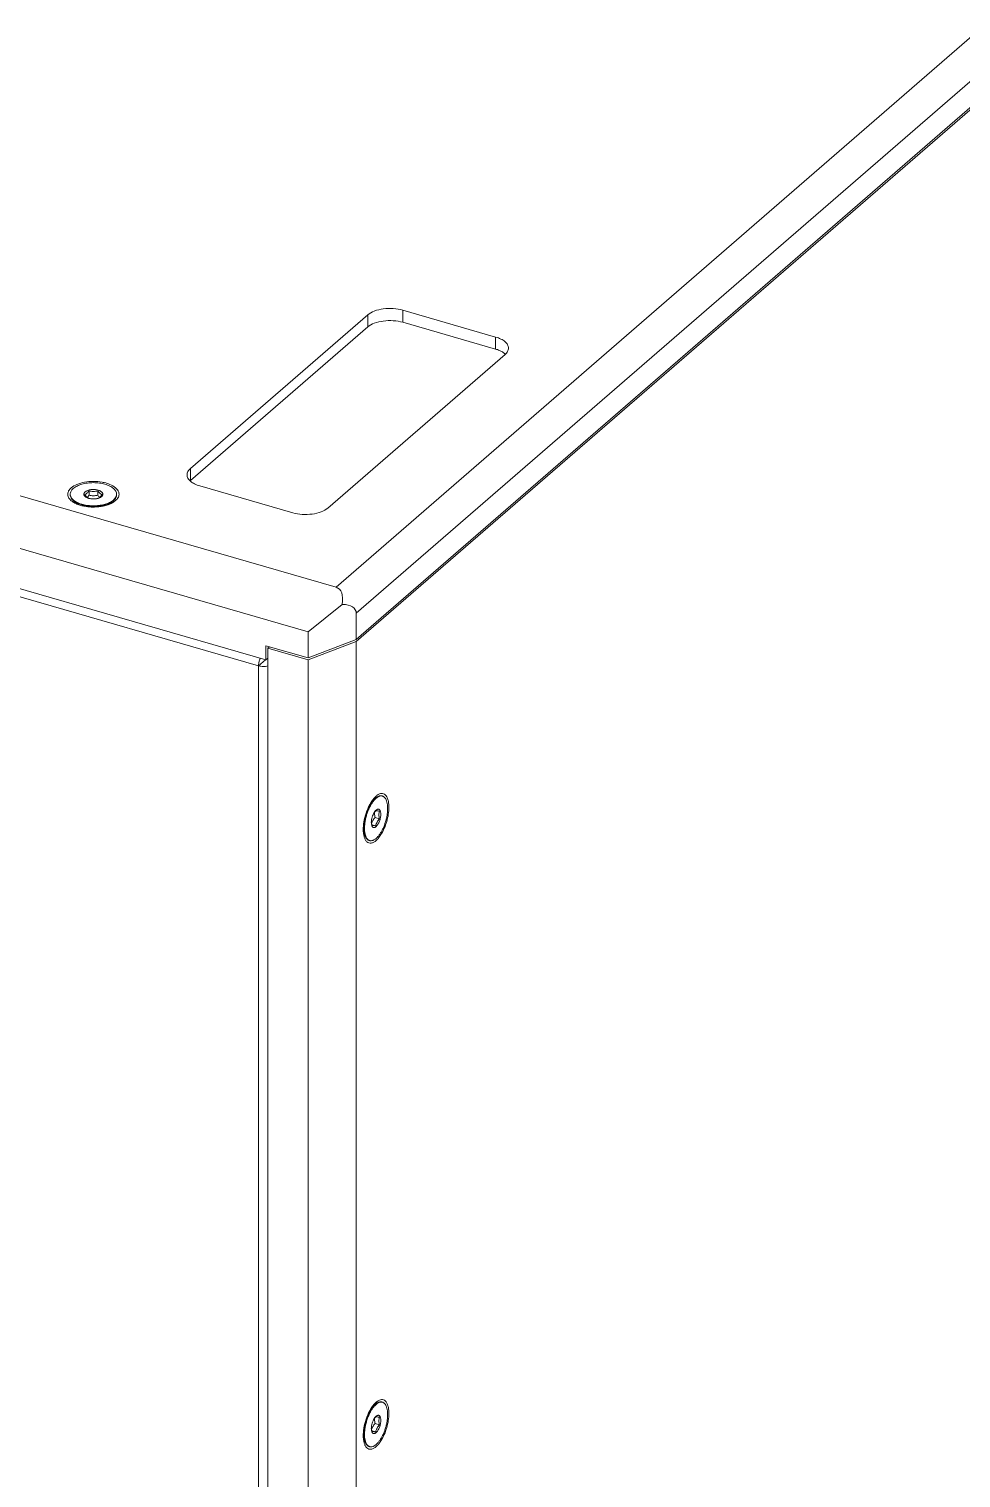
# Model space of a CAD drawing. Header units: millimetres. Extents: x 0 to 4009, y 0 to 2835.
# Drawn here: x 1972 to 2171.8, y 2074.3 to 2384.9 of the extents above; entities that cross this region are included whole.
import ezdxf

# ---------------------------------------------------------------- set-up
doc = ezdxf.new("R2010")
doc.units = ezdxf.units.MM
doc.layers.get('0').update_dxf_attribs({"lineweight": 13})

msp = doc.modelspace()

# ---------------------------------------------------------------- linework, layer by layer
for p, q in [((2422.33, 2598.24), (2037.83, 2265.25)), ((2426.66, 2592.66), (2042.16, 2259.67)), ((2042.16, 2254.04), (2426.66, 2587.03)), ((2042.16, 2253.61), (2426.66, 2586.59)), ((1603.09, 2390.75), (2037.83, 2265.25)), ((1597.09, 2381.22), (2031.83, 2255.72)), ((2022.74, 2249.69), (1606.18, 2369.94)), ((2021.21, 2248.4), (1610.71, 2366.9)), ((2006.62, 2290.72), (2044.62, 2323.62)), ((2044.62, 2321.03), (2044.62, 2323.62)), ((2052.13, 2324.63), (2052.13, 2322.03)), ((2052.13, 2324.63), (2072.05, 2318.88)), ((2044.62, 2321.03), (2006.62, 2288.12)), ((2072.05, 2316.28), (2052.13, 2322.03)), ((2072.05, 2316.28), (2072.05, 2318.88)), ((2074.06, 2315.12), (2036.06, 2282.22)), ((2006.62, 2290.72), (2006.62, 2288.12)), ((1984.85, 2284.97), (1984.85, 2285.92)), ((1986.73, 2284.97), (1986.73, 2285.92)), ((2028.55, 2281.21), (2008.63, 2286.96)), ((1982.68, 2282.95), (1981.74, 2283.62)), ((1988.9, 2282.95), (1989.84, 2283.62)), ((1990.55, 2283.81), (1990.28, 2283.59)), ((1990.75, 2285.05), (1990.75, 2285.05)), ((1990.75, 2285.05), (1990.75, 2285.05)), ((2039.14, 2261.58), (2031.83, 2255.72)), ((2042.16, 2254.04), (2042.16, 2259.67)), ((2031.83, 2255.72), (2031.83, 2250.09)), ((2022.74, 2252.72), (2022.74, 2249.69)), ((2022.74, 2252.72), (2031.83, 2250.09)), ((2023.17, 2252.16), (2023.55, 2252.49)), ((2023.17, 2252.16), (2023.17, 2038.25)), ((2031.83, 2249.66), (2023.17, 2252.16)), ((2031.83, 2250.09), (2042.16, 2254.04)), ((2042.16, 2253.61), (2031.83, 2249.66)), ((2042.16, 2039.7), (2042.16, 2253.61)), ((2021.21, 2248.4), (2022.72, 2249.71)), ((2023.17, 2250.06), (2022.74, 2249.69)), ((2031.83, 2035.75), (2031.83, 2249.66)), ((2021.21, 1787.67), (2021.21, 2248.4)), ((2047.79, 2220.49), (2047.66, 2220.53)), ((2045.77, 2219.71), (2046.5, 2220.23)), ((2046.5, 2220.23), (2046.28, 2220.06)), ((2046.41, 2217.48), (2046.32, 2217.39)), ((2045.49, 2214.36), (2046.33, 2214.12)), ((2046.2, 2215.91), (2047.15, 2215.63)), ((2043.75, 2212.68), (2044.08, 2211.86)), ((2045.04, 2210.95), (2044.91, 2210.99)), ((2045.77, 2089.8), (2046.5, 2090.32)), ((2046.5, 2090.32), (2046.28, 2090.15)), ((2047.79, 2090.59), (2047.66, 2090.62)), ((2046.41, 2087.57), (2046.32, 2087.48)), ((2045.49, 2084.46), (2046.33, 2084.21)), ((2046.2, 2086), (2047.15, 2085.73)), ((2043.75, 2082.78), (2044.08, 2081.95)), ((2045.04, 2081.04), (2044.91, 2081.08))]:
    msp.add_line(p, q)
for centre, radius, start, end in [((1982.07, 2285.18), 1.25, 180.0105, 185.9083), ((1983.76, 2287.09), 4.28, 234.826, 239.5328), ((1984.85, 2289.28), 6.73, 247.2866, 250.8092), ((1985.61, 2287.21), 3.02, 253.9012, 255.3331), ((1985.79, 2288.23), 4.06, 267.9886, 270.9744), ((1985.79, 2288.18), 4.02, 270.97, 273.5148), ((1985.79, 2288.13), 3.97, 273.5143, 274.9837), ((1985.93, 2287.33), 3.15, 283.8414, 284.6791), ((1986.73, 2289.26), 6.7, 289.2019, 292.7383), ((1987.81, 2287.1), 4.29, 300.4701, 305.1499), ((1989.51, 2285.18), 1.25, 354.0516, 359.9959), ((2047.53, 2219.59), 0.941, 73.9234, 82.0256), ((2048.06, 2215.08), 2.67, 182.7209, 185.205), ((2048.6, 2214.84), 3.21, 177.9697, 179.975), ((2048.66, 2215.06), 3.27, 143.6374, 145.203), ((2048.67, 2215.33), 3.14, 147.8011, 149.3993), ((2048.46, 2216.75), 2.38, 171.7873, 180.0079), ((2046.74, 2214.62), 1.32, 196.8059, 197.9995), ((2045.3, 2211.85), 0.938, 245.8908, 253.8822), ((2047.53, 2089.68), 0.941, 73.9234, 82.0256), ((2048.67, 2085.43), 3.14, 147.8011, 149.3993), ((2048.66, 2085.15), 3.27, 143.6374, 145.203), ((2048.46, 2086.85), 2.38, 171.7873, 180.0079), ((2048.6, 2084.93), 3.21, 177.9697, 179.975), ((2048.06, 2085.18), 2.67, 182.7209, 185.205), ((2046.74, 2084.71), 1.32, 196.8059, 197.9995), ((2045.3, 2081.95), 0.938, 245.8908, 253.8822)]:
    msp.add_arc(centre, radius, start, end)
for major_axis, ratio, start_param, end_param in [((6.51, 9.29), 0.379144, 5.627046, 6.412444), ((10.2, 4.58), 0.357758, -0.159411, 0.625987)]:
    msp.add_ellipse((2031.83, 2255.72), major_axis=major_axis, ratio=ratio, start_param=start_param, end_param=end_param)
for points, knots in [([(2052.13, 2324.63), (2051.47, 2324.82), (2050.07, 2325.04), (2048, 2324.98), (2046.12, 2324.55), (2045.03, 2323.98), (2044.62, 2323.62)], [0, 0, 0, 0, 0.263751, 0.537916, 0.791579, 1, 1, 1, 1]), ([(2044.62, 2321.03), (2045.03, 2321.38), (2046.12, 2321.95), (2048, 2322.38), (2050.07, 2322.45), (2051.47, 2322.22), (2052.13, 2322.03)], [0, 0, 0, 0, 0.208452, 0.462091, 0.736211, 1, 1, 1, 1]), ([(2074.8, 2316.5), (2074.8, 2316.75), (2074.64, 2317.28), (2074.04, 2317.95), (2073.15, 2318.51), (2072.44, 2318.77), (2072.05, 2318.88)], [0, 0, 0, 0, 0.190649, 0.413748, 0.683957, 1, 1, 1, 1]), ([(2072.05, 2316.28), (2072.17, 2316.25), (2072.63, 2316.1), (2073.08, 2315.91), (2073.39, 2315.74)], [0, 0, 0, 0, 0.26451, 1, 1, 1, 1]), ([(2073.39, 2315.74), (2073.46, 2315.7), (2073.73, 2315.54), (2073.99, 2315.35), (2074.15, 2315.19)], [0, 0, 0, 0, 0.266544, 1, 1, 1, 1]), ([(2074.06, 2315.12), (2074.28, 2315.31), (2074.64, 2315.72), (2074.8, 2316.25), (2074.8, 2316.5)], [0, 0, 0, 0, 0.539241, 1, 1, 1, 1]), ([(2006.62, 2290.72), (2006.4, 2290.53), (2006.03, 2290.12), (2005.88, 2289.59), (2005.88, 2289.34)], [0, 0, 0, 0, 0.539241, 1, 1, 1, 1]), ([(2005.88, 2289.34), (2005.88, 2289.1), (2006.03, 2288.56), (2006.63, 2287.89), (2007.53, 2287.34), (2008.24, 2287.07), (2008.63, 2286.96)], [0, 0, 0, 0, 0.190649, 0.413748, 0.683957, 1, 1, 1, 1]), ([(1980.37, 2285.66), (1980.4, 2285.74), (1980.56, 2286.08), (1980.81, 2286.37), (1981.03, 2286.56)], [0, 0, 0, 0, 0.229739, 1, 1, 1, 1]), ([(1980.82, 2285.18), (1980.82, 2285.29), (1980.86, 2285.51), (1980.99, 2285.84), (1981.2, 2286.15), (1981.49, 2286.44), (1981.86, 2286.71), (1982.29, 2286.95), (1982.78, 2287.16), (1983.32, 2287.34), (1983.9, 2287.48), (1984.51, 2287.59), (1985.14, 2287.65), (1985.79, 2287.67), (1986.44, 2287.65), (1987.07, 2287.59), (1987.68, 2287.48), (1988.08, 2287.39), (1988.27, 2287.33)], [0, 0, 0, 0, 0.038354, 0.078581, 0.122199, 0.170206, 0.223094, 0.280943, 0.343515, 0.410332, 0.480738, 0.553945, 0.629069, 0.705165, 0.781262, 0.856383, 0.929597, 1, 1, 1, 1]), ([(1981.03, 2286.56), (1981.39, 2286.87), (1982.33, 2287.38), (1983.95, 2287.83), (1985.79, 2287.98), (1987.05, 2287.88), (1987.67, 2287.76)], [0, 0, 0, 0, 0.206307, 0.454841, 0.727425, 1, 1, 1, 1]), ([(1986.81, 2286.06), (1986.69, 2286.09), (1986.44, 2286.15), (1986.05, 2286.19), (1985.66, 2286.2), (1985.27, 2286.17), (1984.9, 2286.1), (1984.56, 2286), (1984.27, 2285.86), (1984.1, 2285.75), (1984.03, 2285.69)], [0, 0, 0, 0, 0.128611, 0.263628, 0.401279, 0.537607, 0.668749, 0.791211, 0.902193, 1, 1, 1, 1]), ([(1984.85, 2285.92), (1984.78, 2285.81), (1984.63, 2285.63), (1984.47, 2285.46), (1984.38, 2285.38)], [0, 0, 0, 0, 0.525836, 1, 1, 1, 1]), ([(1986.73, 2285.92), (1986.58, 2285.88), (1986.26, 2285.81), (1985.79, 2285.78), (1985.32, 2285.81), (1985.01, 2285.88), (1984.85, 2285.92)], [0, 0, 0, 0, 0.249369, 0.5, 0.750631, 1, 1, 1, 1]), ([(1987.67, 2285.1), (1987.59, 2285.13), (1987.42, 2285.21), (1987.18, 2285.39), (1986.95, 2285.63), (1986.8, 2285.81), (1986.73, 2285.92)], [0, 0, 0, 0, 0.203593, 0.435936, 0.703391, 1, 1, 1, 1]), ([(1987.55, 2284.67), (1987.58, 2284.7), (1987.64, 2284.76), (1987.71, 2284.85), (1987.77, 2284.95), (1987.81, 2285.05), (1987.82, 2285.15), (1987.82, 2285.25), (1987.8, 2285.35), (1987.75, 2285.45), (1987.69, 2285.54), (1987.58, 2285.67), (1987.39, 2285.81), (1987.12, 2285.96), (1986.92, 2286.03), (1986.81, 2286.06)], [0, 0, 0, 0, 0.062761, 0.121167, 0.1757, 0.227248, 0.276977, 0.32624, 0.376438, 0.428866, 0.484593, 0.544387, 0.677689, 0.830135, 1, 1, 1, 1]), ([(1987.67, 2287.76), (1987.82, 2287.74), (1988.38, 2287.62), (1988.94, 2287.45), (1989.33, 2287.29)], [0, 0, 0, 0, 0.262606, 1, 1, 1, 1]), ([(1988.27, 2287.33), (1988.46, 2287.28), (1988.8, 2287.16), (1989.29, 2286.95), (1989.72, 2286.71), (1990.09, 2286.44), (1990.38, 2286.15), (1990.59, 2285.84), (1990.73, 2285.51), (1990.76, 2285.29), (1990.76, 2285.18)], [0, 0, 0, 0, 0.162825, 0.315332, 0.456305, 0.585199, 0.702193, 0.808494, 0.90653, 1, 1, 1, 1]), ([(1989.33, 2287.29), (1989.76, 2287.1), (1990.52, 2286.7), (1991.08, 2286.01), (1991.21, 2285.66)], [0, 0, 0, 0, 0.562831, 1, 1, 1, 1]), ([(1980.37, 2284.7), (1980.32, 2284.85), (1980.26, 2285.18), (1980.32, 2285.51), (1980.37, 2285.66)], [0, 0, 0, 0, 0.499842, 1, 1, 1, 1]), ([(1981.03, 2283.8), (1980.95, 2283.87), (1980.68, 2284.13), (1980.46, 2284.45), (1980.37, 2284.7)], [0, 0, 0, 0, 0.27505, 1, 1, 1, 1]), ([(1980.82, 2285.05), (1980.82, 2284.94), (1980.86, 2284.72), (1980.94, 2284.51), (1980.99, 2284.41)], [0, 0, 0, 0, 0.488081, 1, 1, 1, 1]), ([(1980.99, 2284.54), (1980.95, 2284.62), (1980.88, 2284.79), (1980.84, 2284.96), (1980.83, 2285.05)], [0, 0, 0, 0, 0.511244, 1, 1, 1, 1]), ([(1982.1, 2283.52), (1981.98, 2283.59), (1981.74, 2283.73), (1981.34, 2284.05), (1981.1, 2284.33), (1980.99, 2284.54)], [0, 0, 0, 0, 0.283199, 0.543801, 1, 1, 1, 1]), ([(1980.99, 2284.41), (1981.07, 2284.26), (1981.24, 2284.04), (1981.5, 2283.79), (1981.65, 2283.68), (1981.74, 2283.62)], [0, 0, 0, 0, 0.466941, 0.724749, 1, 1, 1, 1]), ([(1982.26, 2283.07), (1982.2, 2283.1), (1981.97, 2283.2), (1981.75, 2283.31), (1981.59, 2283.4)], [0, 0, 0, 0, 0.259493, 1, 1, 1, 1]), ([(1981.74, 2283.62), (1981.84, 2283.54), (1982.07, 2283.4), (1982.45, 2283.21), (1982.86, 2283.04), (1983.16, 2282.94), (1983.31, 2282.9)], [0, 0, 0, 0, 0.226676, 0.469614, 0.727939, 1, 1, 1, 1]), ([(1983.31, 2283.03), (1983.09, 2283.09), (1982.68, 2283.23), (1982.28, 2283.42), (1982.1, 2283.52)], [0, 0, 0, 0, 0.520443, 1, 1, 1, 1]), ([(1983.91, 2282.6), (1983.8, 2282.62), (1983.37, 2282.7), (1982.95, 2282.82), (1982.64, 2282.93)], [0, 0, 0, 0, 0.258631, 1, 1, 1, 1]), ([(1983.31, 2282.9), (1983.58, 2282.82), (1984.15, 2282.69), (1985.03, 2282.58), (1985.94, 2282.56), (1986.85, 2282.61), (1987.71, 2282.75), (1988.52, 2282.96), (1989.23, 2283.24), (1989.66, 2283.48), (1989.84, 2283.62)], [0, 0, 0, 0, 0.126453, 0.259035, 0.39449, 0.529362, 0.660241, 0.783963, 0.897849, 1, 1, 1, 1]), ([(1987.81, 2282.91), (1987.44, 2282.83), (1986.68, 2282.72), (1985.53, 2282.68), (1984.4, 2282.77), (1983.66, 2282.93), (1983.31, 2283.03)], [0, 0, 0, 0, 0.248229, 0.504632, 0.758655, 1, 1, 1, 1]), ([(1984.03, 2285.69), (1984, 2285.66), (1983.94, 2285.6), (1983.87, 2285.51), (1983.81, 2285.41), (1983.78, 2285.32), (1983.76, 2285.21), (1983.76, 2285.11), (1983.79, 2285.01), (1983.83, 2284.91), (1983.89, 2284.82), (1984, 2284.69), (1984.19, 2284.55), (1984.46, 2284.41), (1984.67, 2284.33), (1984.78, 2284.3)], [0, 0, 0, 0, 0.062761, 0.121167, 0.1757, 0.227248, 0.276977, 0.32624, 0.376438, 0.428866, 0.484593, 0.544387, 0.677689, 0.830135, 1, 1, 1, 1]), ([(1984.38, 2285.38), (1984.31, 2285.32), (1984.16, 2285.21), (1984, 2285.13), (1983.92, 2285.1)], [0, 0, 0, 0, 0.532975, 1, 1, 1, 1]), ([(1983.92, 2285.1), (1983.99, 2285), (1984.13, 2284.82), (1984.37, 2284.57), (1984.61, 2284.4), (1984.77, 2284.32), (1984.85, 2284.29)], [0, 0, 0, 0, 0.296609, 0.564064, 0.796406, 1, 1, 1, 1]), ([(1984.85, 2284.97), (1984.79, 2284.88), (1984.67, 2284.72), (1984.53, 2284.58), (1984.46, 2284.51)], [0, 0, 0, 0, 0.519997, 1, 1, 1, 1]), ([(1984.85, 2284.97), (1985.01, 2284.93), (1985.32, 2284.87), (1985.79, 2284.83), (1986.26, 2284.87), (1986.58, 2284.93), (1986.73, 2284.97)], [0, 0, 0, 0, 0.249369, 0.5, 0.750631, 1, 1, 1, 1]), ([(1984.85, 2284.29), (1985.01, 2284.25), (1985.32, 2284.19), (1985.79, 2284.15), (1986.26, 2284.19), (1986.58, 2284.25), (1986.73, 2284.29)], [0, 0, 0, 0, 0.249369, 0.5, 0.750631, 1, 1, 1, 1]), ([(1984.85, 2284.28), (1984.98, 2284.25), (1985.24, 2284.2), (1985.51, 2284.17), (1985.65, 2284.17)], [0, 0, 0, 0, 0.489329, 1, 1, 1, 1]), ([(1986.14, 2284.18), (1986.19, 2284.18), (1986.37, 2284.2), (1986.55, 2284.24), (1986.69, 2284.27)], [0, 0, 0, 0, 0.256008, 1, 1, 1, 1]), ([(1986.73, 2284.97), (1986.79, 2284.88), (1986.91, 2284.72), (1987.05, 2284.58), (1987.12, 2284.51)], [0, 0, 0, 0, 0.520016, 1, 1, 1, 1]), ([(1986.73, 2284.28), (1986.81, 2284.3), (1986.97, 2284.35), (1987.19, 2284.44), (1987.38, 2284.55), (1987.5, 2284.63), (1987.55, 2284.67)], [0, 0, 0, 0, 0.279516, 0.540776, 0.781432, 1, 1, 1, 1]), ([(1986.73, 2284.29), (1986.81, 2284.32), (1986.97, 2284.4), (1987.12, 2284.51), (1987.2, 2284.57)], [0, 0, 0, 0, 0.467024, 1, 1, 1, 1]), ([(1987.2, 2284.57), (1987.28, 2284.65), (1987.45, 2284.82), (1987.59, 2285), (1987.67, 2285.1)], [0, 0, 0, 0, 0.474164, 1, 1, 1, 1]), ([(1988.94, 2282.93), (1988.84, 2282.89), (1988.42, 2282.76), (1988, 2282.66), (1987.67, 2282.6)], [0, 0, 0, 0, 0.240926, 1, 1, 1, 1]), ([(1989.64, 2283.61), (1989.52, 2283.54), (1989.24, 2283.39), (1988.8, 2283.2), (1988.32, 2283.04), (1987.98, 2282.95), (1987.81, 2282.91)], [0, 0, 0, 0, 0.227229, 0.470743, 0.72901, 1, 1, 1, 1]), ([(1989.99, 2283.4), (1989.94, 2283.37), (1989.72, 2283.25), (1989.5, 2283.15), (1989.33, 2283.07)], [0, 0, 0, 0, 0.240482, 1, 1, 1, 1]), ([(1990.75, 2285.05), (1990.74, 2284.98), (1990.72, 2284.85), (1990.62, 2284.59), (1990.47, 2284.33), (1990.27, 2284.1), (1990.02, 2283.87), (1989.8, 2283.71), (1989.64, 2283.61)], [0, 0, 0, 0, 0.105647, 0.214421, 0.446968, 0.573476, 0.707637, 1, 1, 1, 1]), ([(1989.84, 2283.62), (1989.94, 2283.68), (1990.11, 2283.82), (1990.34, 2284.05), (1990.52, 2284.28), (1990.61, 2284.45), (1990.65, 2284.53)], [0, 0, 0, 0, 0.27852, 0.536805, 0.776377, 1, 1, 1, 1]), ([(1991.21, 2284.7), (1991.18, 2284.62), (1991.02, 2284.28), (1990.77, 2283.99), (1990.55, 2283.81)], [0, 0, 0, 0, 0.229739, 1, 1, 1, 1]), ([(1990.65, 2284.53), (1990.68, 2284.62), (1990.74, 2284.79), (1990.76, 2284.96), (1990.76, 2285.05)], [0, 0, 0, 0, 0.507831, 1, 1, 1, 1]), ([(1991.21, 2285.66), (1991.26, 2285.51), (1991.32, 2285.18), (1991.26, 2284.86), (1991.21, 2284.7)], [0, 0, 0, 0, 0.499842, 1, 1, 1, 1]), ([(1987.67, 2282.6), (1987.36, 2282.54), (1986.12, 2282.38), (1984.84, 2282.43), (1983.91, 2282.6)], [0, 0, 0, 0, 0.247619, 1, 1, 1, 1]), ([(2028.55, 2281.21), (2029.21, 2281.02), (2030.6, 2280.8), (2032.68, 2280.86), (2034.56, 2281.29), (2035.65, 2281.86), (2036.06, 2282.22)], [0, 0, 0, 0, 0.263751, 0.537916, 0.791579, 1, 1, 1, 1]), ([(2021.28, 2249.13), (2021.27, 2249.06), (2021.23, 2248.82), (2021.21, 2248.58), (2021.21, 2248.4)], [0, 0, 0, 0, 0.261649, 1, 1, 1, 1]), ([(2021.57, 2250.04), (2021.53, 2249.96), (2021.42, 2249.67), (2021.33, 2249.36), (2021.28, 2249.13)], [0, 0, 0, 0, 0.24691, 1, 1, 1, 1]), ([(2021.21, 2248.4), (2021.53, 2248.31), (2022.2, 2248.22), (2022.87, 2248.3), (2023.19, 2248.39)], [0, 0, 0, 0, 0.499631, 1, 1, 1, 1]), ([(2046.41, 2220.02), (2046.51, 2220.11), (2046.72, 2220.26), (2047.04, 2220.44), (2047.31, 2220.51), (2047.51, 2220.53), (2047.61, 2220.52), (2047.66, 2220.52)], [0, 0, 0, 0, 0.294903, 0.555992, 0.787834, 0.895693, 1, 1, 1, 1]), ([(2047.66, 2220.53), (2047.62, 2220.54), (2047.53, 2220.56), (2047.34, 2220.57), (2047.09, 2220.53), (2046.79, 2220.42), (2046.6, 2220.3), (2046.5, 2220.23)], [0, 0, 0, 0, 0.108821, 0.219463, 0.452374, 0.710231, 1, 1, 1, 1]), ([(2048.36, 2220.77), (2048.25, 2220.86), (2048, 2221.01), (2047.56, 2221.07), (2047.09, 2220.95), (2046.8, 2220.78), (2046.65, 2220.67)], [0, 0, 0, 0, 0.23026, 0.456814, 0.707194, 1, 1, 1, 1]), ([(2049.16, 2218.1), (2049.16, 2218.39), (2049.13, 2218.95), (2048.95, 2219.88), (2048.66, 2220.51), (2048.36, 2220.77)], [0, 0, 0, 0, 0.310021, 0.582468, 1, 1, 1, 1]), ([(2044.82, 2218.22), (2044.54, 2217.63), (2044.08, 2216.39), (2043.81, 2215.1), (2043.73, 2214.45)], [0, 0, 0, 0, 0.499646, 1, 1, 1, 1]), ([(2046.28, 2220.06), (2046.17, 2219.96), (2045.95, 2219.74), (2045.64, 2219.36), (2045.34, 2218.93), (2045.05, 2218.44), (2044.79, 2217.91), (2044.46, 2217.15), (2044.14, 2216.15), (2043.92, 2215.13), (2043.83, 2214.33), (2043.79, 2213.75), (2043.8, 2213.21), (2043.85, 2212.71), (2043.94, 2212.26), (2044.03, 2211.99), (2044.08, 2211.86)], [0, 0, 0, 0, 0.050137, 0.105331, 0.165153, 0.229016, 0.296186, 0.365832, 0.508852, 0.650579, 0.718642, 0.783656, 0.844854, 0.901592, 0.953392, 1, 1, 1, 1]), ([(2044.05, 2212.35), (2044, 2212.57), (2043.94, 2213.03), (2043.92, 2213.77), (2043.98, 2214.56), (2044.11, 2215.39), (2044.31, 2216.23), (2044.58, 2217.06), (2044.9, 2217.84), (2045.15, 2218.34), (2045.28, 2218.57)], [0, 0, 0, 0, 0.102444, 0.216851, 0.340999, 0.472069, 0.606874, 0.742035, 0.874159, 1, 1, 1, 1]), ([(2045.36, 2219.21), (2045.31, 2219.13), (2045.12, 2218.81), (2044.94, 2218.48), (2044.82, 2218.22)], [0, 0, 0, 0, 0.241277, 1, 1, 1, 1]), ([(2045.28, 2218.57), (2045.39, 2218.77), (2045.62, 2219.13), (2045.89, 2219.47), (2046.02, 2219.63)], [0, 0, 0, 0, 0.522547, 1, 1, 1, 1]), ([(2045.76, 2219.78), (2045.73, 2219.74), (2045.59, 2219.55), (2045.45, 2219.36), (2045.36, 2219.21)], [0, 0, 0, 0, 0.24168, 1, 1, 1, 1]), ([(2046.41, 2220.48), (2046.36, 2220.43), (2046.12, 2220.22), (2045.91, 2219.98), (2045.76, 2219.78)], [0, 0, 0, 0, 0.23308, 1, 1, 1, 1]), ([(2046.02, 2219.63), (2046.05, 2219.66), (2046.18, 2219.8), (2046.31, 2219.93), (2046.41, 2220.02)], [0, 0, 0, 0, 0.261809, 1, 1, 1, 1]), ([(2047.79, 2220.49), (2047.84, 2220.47), (2047.95, 2220.43), (2048.11, 2220.34), (2048.25, 2220.21), (2048.42, 2220), (2048.61, 2219.66), (2048.77, 2219.17), (2048.87, 2218.6), (2048.9, 2217.96), (2048.88, 2217.26), (2048.8, 2216.52), (2048.65, 2215.76), (2048.45, 2215), (2048.2, 2214.26), (2047.91, 2213.55), (2047.57, 2212.9), (2047.21, 2212.32), (2046.83, 2211.82), (2046.55, 2211.54), (2046.41, 2211.42)], [0, 0, 0, 0, 0.017047, 0.034552, 0.05293, 0.072518, 0.116181, 0.166734, 0.224312, 0.288412, 0.358096, 0.432131, 0.509081, 0.58739, 0.665443, 0.741637, 0.814444, 0.882486, 0.94461, 1, 1, 1, 1]), ([(2047.43, 2216.6), (2047.43, 2216.71), (2047.42, 2216.91), (2047.36, 2217.19), (2047.28, 2217.39), (2047.2, 2217.51), (2047.13, 2217.58), (2047.06, 2217.64), (2046.98, 2217.67), (2046.89, 2217.69), (2046.8, 2217.68), (2046.7, 2217.66), (2046.57, 2217.6), (2046.47, 2217.53), (2046.41, 2217.48)], [0, 0, 0, 0, 0.176286, 0.330449, 0.460858, 0.517768, 0.569981, 0.618683, 0.665488, 0.712273, 0.760915, 0.81303, 0.86984, 1, 1, 1, 1]), ([(2047.46, 2212.23), (2048.01, 2213.1), (2048.81, 2215.02), (2049.16, 2217.07), (2049.16, 2218.1)], [0, 0, 0, 0, 0.499796, 1, 1, 1, 1]), ([(2043.73, 2214.45), (2043.72, 2214.36), (2043.68, 2213.99), (2043.66, 2213.61), (2043.66, 2213.34)], [0, 0, 0, 0, 0.258787, 1, 1, 1, 1]), ([(2045.98, 2216.93), (2045.89, 2216.78), (2045.74, 2216.47), (2045.56, 2215.98), (2045.44, 2215.47), (2045.41, 2215.12), (2045.4, 2214.95)], [0, 0, 0, 0, 0.242161, 0.499229, 0.756675, 1, 1, 1, 1]), ([(2045.4, 2214.84), (2045.4, 2214.73), (2045.41, 2214.53), (2045.45, 2214.32), (2045.47, 2214.23)], [0, 0, 0, 0, 0.533521, 1, 1, 1, 1]), ([(2045.41, 2214.84), (2045.41, 2214.79), (2045.44, 2214.58), (2045.48, 2214.38), (2045.52, 2214.23)], [0, 0, 0, 0, 0.245381, 1, 1, 1, 1]), ([(2046.2, 2215.91), (2046.11, 2215.81), (2045.94, 2215.61), (2045.72, 2215.29), (2045.55, 2214.96), (2045.47, 2214.72), (2045.44, 2214.6)], [0, 0, 0, 0, 0.259379, 0.51334, 0.760178, 1, 1, 1, 1]), ([(2046.32, 2217.39), (2046.26, 2217.33), (2046.16, 2217.21), (2046.07, 2217.08), (2046.02, 2217)], [0, 0, 0, 0, 0.475902, 1, 1, 1, 1]), ([(2046.33, 2217.36), (2046.31, 2217.34), (2046.2, 2217.22), (2046.1, 2217.09), (2046.03, 2217)], [0, 0, 0, 0, 0.251913, 1, 1, 1, 1]), ([(2046.2, 2215.91), (2046.16, 2216.05), (2046.1, 2216.33), (2046.08, 2216.61), (2046.08, 2216.75)], [0, 0, 0, 0, 0.509465, 1, 1, 1, 1]), ([(2047.15, 2217.26), (2047.05, 2217.27), (2046.87, 2217.31), (2046.64, 2217.35), (2046.47, 2217.36), (2046.37, 2217.37), (2046.33, 2217.36)], [0, 0, 0, 0, 0.362376, 0.657212, 0.867115, 1, 1, 1, 1]), ([(2046.33, 2214.12), (2046.36, 2214.25), (2046.42, 2214.46), (2046.52, 2214.72), (2046.65, 2214.98), (2046.85, 2215.29), (2047.04, 2215.52), (2047.15, 2215.63)], [0, 0, 0, 0, 0.238591, 0.360572, 0.484672, 0.738997, 1, 1, 1, 1]), ([(2046.41, 2213.96), (2046.48, 2214.02), (2046.62, 2214.17), (2046.81, 2214.44), (2046.98, 2214.75), (2047.14, 2215.1), (2047.26, 2215.47), (2047.35, 2215.85), (2047.41, 2216.23), (2047.43, 2216.48), (2047.43, 2216.6)], [0, 0, 0, 0, 0.09859, 0.211371, 0.335842, 0.468575, 0.605586, 0.742619, 0.875421, 1, 1, 1, 1]), ([(2047.02, 2216.48), (2047.02, 2216.61), (2047.04, 2216.88), (2047.11, 2217.13), (2047.15, 2217.26)], [0, 0, 0, 0, 0.510083, 1, 1, 1, 1]), ([(2047.15, 2215.63), (2047.11, 2215.77), (2047.05, 2216.05), (2047.02, 2216.34), (2047.02, 2216.48)], [0, 0, 0, 0, 0.509455, 1, 1, 1, 1]), ([(2043.66, 2213.34), (2043.66, 2213.28), (2043.66, 2213.04), (2043.68, 2212.8), (2043.7, 2212.63)], [0, 0, 0, 0, 0.257675, 1, 1, 1, 1]), ([(2043.7, 2212.63), (2043.7, 2212.55), (2043.74, 2212.28), (2043.79, 2212), (2043.84, 2211.81)], [0, 0, 0, 0, 0.263858, 1, 1, 1, 1]), ([(2043.84, 2211.81), (2043.85, 2211.77), (2043.89, 2211.63), (2043.94, 2211.5), (2043.98, 2211.4)], [0, 0, 0, 0, 0.260204, 1, 1, 1, 1]), ([(2043.98, 2211.4), (2044.01, 2211.33), (2044.13, 2211.06), (2044.3, 2210.82), (2044.45, 2210.68)], [0, 0, 0, 0, 0.277148, 1, 1, 1, 1]), ([(2044.91, 2210.99), (2044.86, 2211.02), (2044.76, 2211.07), (2044.62, 2211.18), (2044.5, 2211.32), (2044.34, 2211.54), (2044.17, 2211.89), (2044.09, 2212.19), (2044.05, 2212.35)], [0, 0, 0, 0, 0.100483, 0.205181, 0.316018, 0.434481, 0.697861, 1, 1, 1, 1]), ([(2044.08, 2211.86), (2044.13, 2211.75), (2044.23, 2211.54), (2044.42, 2211.28), (2044.61, 2211.12), (2044.78, 2211.03), (2044.86, 2211), (2044.91, 2210.99)], [0, 0, 0, 0, 0.28971, 0.547603, 0.780525, 0.891174, 1, 1, 1, 1]), ([(2046.41, 2211.42), (2046.3, 2211.32), (2046.12, 2211.19), (2045.87, 2211.05), (2045.65, 2210.96), (2045.41, 2210.91), (2045.19, 2210.91), (2045.09, 2210.93), (2045.04, 2210.95)], [0, 0, 0, 0, 0.298483, 0.433334, 0.559251, 0.788347, 0.895373, 1, 1, 1, 1]), ([(2045.48, 2214.21), (2045.5, 2214.15), (2045.54, 2214.05), (2045.63, 2213.91), (2045.73, 2213.82), (2045.86, 2213.76), (2045.99, 2213.75), (2046.13, 2213.78), (2046.28, 2213.85), (2046.37, 2213.92), (2046.41, 2213.96)], [0, 0, 0, 0, 0.147639, 0.276665, 0.390709, 0.496421, 0.602751, 0.718439, 0.849813, 1, 1, 1, 1]), ([(2045.52, 2214.23), (2045.56, 2214.23), (2045.65, 2214.23), (2045.83, 2214.21), (2046.06, 2214.17), (2046.24, 2214.14), (2046.33, 2214.12)], [0, 0, 0, 0, 0.132885, 0.342788, 0.637625, 1, 1, 1, 1]), ([(2046.64, 2211.17), (2046.72, 2211.25), (2047.02, 2211.57), (2047.28, 2211.94), (2047.46, 2212.23)], [0, 0, 0, 0, 0.23121, 1, 1, 1, 1]), ([(2044.45, 2210.68), (2044.57, 2210.57), (2044.86, 2210.4), (2045.2, 2210.38), (2045.36, 2210.41)], [0, 0, 0, 0, 0.500928, 1, 1, 1, 1]), ([(2045.36, 2210.41), (2045.47, 2210.42), (2045.95, 2210.56), (2046.36, 2210.89), (2046.64, 2211.17)], [0, 0, 0, 0, 0.212278, 1, 1, 1, 1]), ([(2046.28, 2090.15), (2046.17, 2090.06), (2045.95, 2089.84), (2045.64, 2089.46), (2045.34, 2089.02), (2045.05, 2088.54), (2044.79, 2088.01), (2044.46, 2087.25), (2044.14, 2086.25), (2043.92, 2085.23), (2043.83, 2084.42), (2043.79, 2083.85), (2043.8, 2083.31), (2043.85, 2082.81), (2043.94, 2082.36), (2044.03, 2082.08), (2044.08, 2081.95)], [0, 0, 0, 0, 0.050137, 0.105331, 0.165153, 0.229016, 0.296186, 0.365832, 0.508852, 0.650579, 0.718642, 0.783656, 0.844854, 0.901592, 0.953392, 1, 1, 1, 1]), ([(2046.41, 2090.58), (2046.36, 2090.53), (2046.12, 2090.31), (2045.91, 2090.07), (2045.76, 2089.88)], [0, 0, 0, 0, 0.23308, 1, 1, 1, 1]), ([(2046.02, 2089.72), (2046.05, 2089.76), (2046.18, 2089.9), (2046.31, 2090.03), (2046.41, 2090.11)], [0, 0, 0, 0, 0.261809, 1, 1, 1, 1]), ([(2046.41, 2090.11), (2046.51, 2090.2), (2046.72, 2090.36), (2047.04, 2090.53), (2047.31, 2090.61), (2047.51, 2090.63), (2047.61, 2090.62), (2047.66, 2090.61)], [0, 0, 0, 0, 0.294903, 0.555992, 0.787834, 0.895693, 1, 1, 1, 1]), ([(2047.79, 2090.59), (2047.84, 2090.57), (2047.95, 2090.53), (2048.11, 2090.43), (2048.25, 2090.31), (2048.42, 2090.1), (2048.61, 2089.76), (2048.77, 2089.27), (2048.87, 2088.7), (2048.9, 2088.05), (2048.88, 2087.35), (2048.8, 2086.62), (2048.65, 2085.86), (2048.45, 2085.1), (2048.2, 2084.35), (2047.91, 2083.65), (2047.57, 2083), (2047.21, 2082.42), (2046.83, 2081.92), (2046.55, 2081.64), (2046.41, 2081.51)], [0, 0, 0, 0, 0.017047, 0.034552, 0.05293, 0.072518, 0.116181, 0.166734, 0.224312, 0.288412, 0.358096, 0.432131, 0.509081, 0.58739, 0.665443, 0.741637, 0.814444, 0.882486, 0.94461, 1, 1, 1, 1]), ([(2047.66, 2090.62), (2047.62, 2090.64), (2047.53, 2090.65), (2047.34, 2090.67), (2047.09, 2090.63), (2046.79, 2090.51), (2046.6, 2090.39), (2046.5, 2090.32)], [0, 0, 0, 0, 0.108821, 0.219463, 0.452374, 0.710231, 1, 1, 1, 1]), ([(2048.36, 2090.87), (2048.25, 2090.96), (2048, 2091.11), (2047.56, 2091.17), (2047.09, 2091.04), (2046.8, 2090.87), (2046.65, 2090.77)], [0, 0, 0, 0, 0.230265, 0.456818, 0.707195, 1, 1, 1, 1]), ([(2049.16, 2088.2), (2049.16, 2088.49), (2049.13, 2089.05), (2048.95, 2089.97), (2048.66, 2090.61), (2048.36, 2090.87)], [0, 0, 0, 0, 0.310016, 0.582462, 1, 1, 1, 1]), ([(2044.82, 2088.31), (2044.54, 2087.72), (2044.08, 2086.49), (2043.81, 2085.2), (2043.73, 2084.55)], [0, 0, 0, 0, 0.499646, 1, 1, 1, 1]), ([(2044.05, 2082.45), (2044, 2082.66), (2043.94, 2083.13), (2043.92, 2083.86), (2043.98, 2084.66), (2044.11, 2085.49), (2044.31, 2086.33), (2044.58, 2087.15), (2044.9, 2087.94), (2045.15, 2088.43), (2045.28, 2088.67)], [0, 0, 0, 0, 0.102444, 0.216851, 0.340999, 0.472069, 0.606874, 0.742035, 0.874159, 1, 1, 1, 1]), ([(2045.36, 2089.3), (2045.31, 2089.23), (2045.12, 2088.91), (2044.94, 2088.57), (2044.82, 2088.31)], [0, 0, 0, 0, 0.241278, 1, 1, 1, 1]), ([(2045.28, 2088.67), (2045.39, 2088.86), (2045.62, 2089.23), (2045.89, 2089.57), (2046.02, 2089.72)], [0, 0, 0, 0, 0.522547, 1, 1, 1, 1]), ([(2045.76, 2089.88), (2045.73, 2089.83), (2045.59, 2089.65), (2045.45, 2089.45), (2045.36, 2089.3)], [0, 0, 0, 0, 0.241679, 1, 1, 1, 1]), ([(2045.98, 2087.02), (2045.89, 2086.88), (2045.74, 2086.57), (2045.56, 2086.07), (2045.44, 2085.56), (2045.41, 2085.22), (2045.4, 2085.05)], [0, 0, 0, 0, 0.242161, 0.499229, 0.756675, 1, 1, 1, 1]), ([(2046.32, 2087.48), (2046.26, 2087.43), (2046.16, 2087.31), (2046.07, 2087.17), (2046.02, 2087.1)], [0, 0, 0, 0, 0.475902, 1, 1, 1, 1]), ([(2046.33, 2087.46), (2046.31, 2087.43), (2046.2, 2087.31), (2046.1, 2087.19), (2046.03, 2087.09)], [0, 0, 0, 0, 0.251913, 1, 1, 1, 1]), ([(2047.15, 2087.35), (2047.05, 2087.37), (2046.87, 2087.4), (2046.64, 2087.44), (2046.47, 2087.46), (2046.37, 2087.46), (2046.33, 2087.46)], [0, 0, 0, 0, 0.362376, 0.657212, 0.867115, 1, 1, 1, 1]), ([(2047.43, 2086.69), (2047.43, 2086.8), (2047.42, 2087.01), (2047.36, 2087.29), (2047.28, 2087.49), (2047.2, 2087.61), (2047.13, 2087.68), (2047.06, 2087.73), (2046.98, 2087.77), (2046.89, 2087.78), (2046.8, 2087.78), (2046.7, 2087.75), (2046.57, 2087.69), (2046.47, 2087.63), (2046.41, 2087.57)], [0, 0, 0, 0, 0.176286, 0.330449, 0.460858, 0.517768, 0.569981, 0.618683, 0.665488, 0.712273, 0.760915, 0.81303, 0.86984, 1, 1, 1, 1]), ([(2047.02, 2086.58), (2047.02, 2086.71), (2047.04, 2086.97), (2047.11, 2087.23), (2047.15, 2087.35)], [0, 0, 0, 0, 0.510083, 1, 1, 1, 1]), ([(2047.46, 2082.33), (2048.01, 2083.19), (2048.81, 2085.12), (2049.16, 2087.17), (2049.16, 2088.2)], [0, 0, 0, 0, 0.499797, 1, 1, 1, 1]), ([(2043.73, 2084.55), (2043.72, 2084.45), (2043.68, 2084.08), (2043.66, 2083.71), (2043.66, 2083.43)], [0, 0, 0, 0, 0.258787, 1, 1, 1, 1]), ([(2045.4, 2084.94), (2045.4, 2084.83), (2045.41, 2084.62), (2045.45, 2084.42), (2045.47, 2084.33)], [0, 0, 0, 0, 0.533521, 1, 1, 1, 1]), ([(2045.41, 2084.94), (2045.41, 2084.89), (2045.44, 2084.68), (2045.48, 2084.47), (2045.52, 2084.32)], [0, 0, 0, 0, 0.245381, 1, 1, 1, 1]), ([(2046.2, 2086), (2046.11, 2085.9), (2045.94, 2085.71), (2045.72, 2085.39), (2045.55, 2085.05), (2045.47, 2084.82), (2045.44, 2084.7)], [0, 0, 0, 0, 0.259379, 0.51334, 0.760178, 1, 1, 1, 1]), ([(2045.48, 2084.3), (2045.5, 2084.25), (2045.54, 2084.14), (2045.63, 2084.01), (2045.73, 2083.91), (2045.86, 2083.86), (2045.99, 2083.84), (2046.13, 2083.88), (2046.28, 2083.95), (2046.37, 2084.02), (2046.41, 2084.06)], [0, 0, 0, 0, 0.147639, 0.276665, 0.390709, 0.496421, 0.602751, 0.718439, 0.849813, 1, 1, 1, 1]), ([(2045.52, 2084.32), (2045.56, 2084.32), (2045.65, 2084.32), (2045.83, 2084.3), (2046.06, 2084.26), (2046.24, 2084.23), (2046.33, 2084.21)], [0, 0, 0, 0, 0.132885, 0.342788, 0.637625, 1, 1, 1, 1]), ([(2046.2, 2086), (2046.16, 2086.14), (2046.1, 2086.42), (2046.08, 2086.71), (2046.08, 2086.85)], [0, 0, 0, 0, 0.509465, 1, 1, 1, 1]), ([(2046.33, 2084.21), (2046.36, 2084.35), (2046.42, 2084.55), (2046.52, 2084.81), (2046.65, 2085.08), (2046.85, 2085.39), (2047.04, 2085.62), (2047.15, 2085.73)], [0, 0, 0, 0, 0.238591, 0.360572, 0.484672, 0.738997, 1, 1, 1, 1]), ([(2046.41, 2084.06), (2046.48, 2084.12), (2046.62, 2084.27), (2046.81, 2084.53), (2046.98, 2084.85), (2047.14, 2085.2), (2047.26, 2085.57), (2047.35, 2085.95), (2047.41, 2086.33), (2047.43, 2086.57), (2047.43, 2086.69)], [0, 0, 0, 0, 0.09859, 0.211371, 0.335842, 0.468575, 0.605586, 0.742619, 0.875421, 1, 1, 1, 1]), ([(2047.15, 2085.73), (2047.11, 2085.87), (2047.05, 2086.15), (2047.02, 2086.44), (2047.02, 2086.58)], [0, 0, 0, 0, 0.509455, 1, 1, 1, 1]), ([(2043.66, 2083.43), (2043.66, 2083.37), (2043.66, 2083.13), (2043.68, 2082.9), (2043.7, 2082.72)], [0, 0, 0, 0, 0.257675, 1, 1, 1, 1]), ([(2043.7, 2082.72), (2043.7, 2082.65), (2043.74, 2082.37), (2043.79, 2082.1), (2043.84, 2081.9)], [0, 0, 0, 0, 0.263859, 1, 1, 1, 1]), ([(2043.84, 2081.9), (2043.85, 2081.87), (2043.89, 2081.73), (2043.94, 2081.6), (2043.98, 2081.5)], [0, 0, 0, 0, 0.260204, 1, 1, 1, 1]), ([(2043.98, 2081.5), (2044.01, 2081.42), (2044.13, 2081.16), (2044.3, 2080.91), (2044.45, 2080.78)], [0, 0, 0, 0, 0.277147, 1, 1, 1, 1]), ([(2044.91, 2081.09), (2044.86, 2081.11), (2044.76, 2081.17), (2044.62, 2081.28), (2044.5, 2081.41), (2044.34, 2081.64), (2044.17, 2081.98), (2044.09, 2082.28), (2044.05, 2082.45)], [0, 0, 0, 0, 0.100483, 0.205181, 0.316018, 0.434481, 0.697861, 1, 1, 1, 1]), ([(2044.08, 2081.95), (2044.13, 2081.84), (2044.23, 2081.64), (2044.42, 2081.38), (2044.61, 2081.22), (2044.78, 2081.13), (2044.86, 2081.09), (2044.91, 2081.08)], [0, 0, 0, 0, 0.28971, 0.547603, 0.780525, 0.891174, 1, 1, 1, 1]), ([(2044.45, 2080.78), (2044.57, 2080.67), (2044.86, 2080.5), (2045.2, 2080.48), (2045.36, 2080.5)], [0, 0, 0, 0, 0.500931, 1, 1, 1, 1]), ([(2046.41, 2081.51), (2046.3, 2081.42), (2046.12, 2081.28), (2045.87, 2081.15), (2045.65, 2081.05), (2045.41, 2081), (2045.19, 2081.01), (2045.09, 2081.03), (2045.04, 2081.04)], [0, 0, 0, 0, 0.298483, 0.433334, 0.559251, 0.788347, 0.895373, 1, 1, 1, 1]), ([(2045.36, 2080.5), (2045.47, 2080.52), (2045.95, 2080.66), (2046.36, 2080.99), (2046.64, 2081.27)], [0, 0, 0, 0, 0.212277, 1, 1, 1, 1]), ([(2046.64, 2081.27), (2046.72, 2081.34), (2047.02, 2081.67), (2047.28, 2082.04), (2047.46, 2082.33)], [0, 0, 0, 0, 0.231209, 1, 1, 1, 1])]:
    msp.add_open_spline(points, degree=3, knots=knots)
for points in [[(1981.3, 2283.59), (1981.21, 2283.66), (1981.11, 2283.73), (1981.03, 2283.8)], [(2046.65, 2220.67), (2046.57, 2220.61), (2046.49, 2220.55), (2046.41, 2220.48)], [(2046.65, 2090.77), (2046.57, 2090.71), (2046.49, 2090.64), (2046.41, 2090.58)]]:
    msp.add_open_spline(points, degree=3)

doc.saveas('drawing.dxf')
